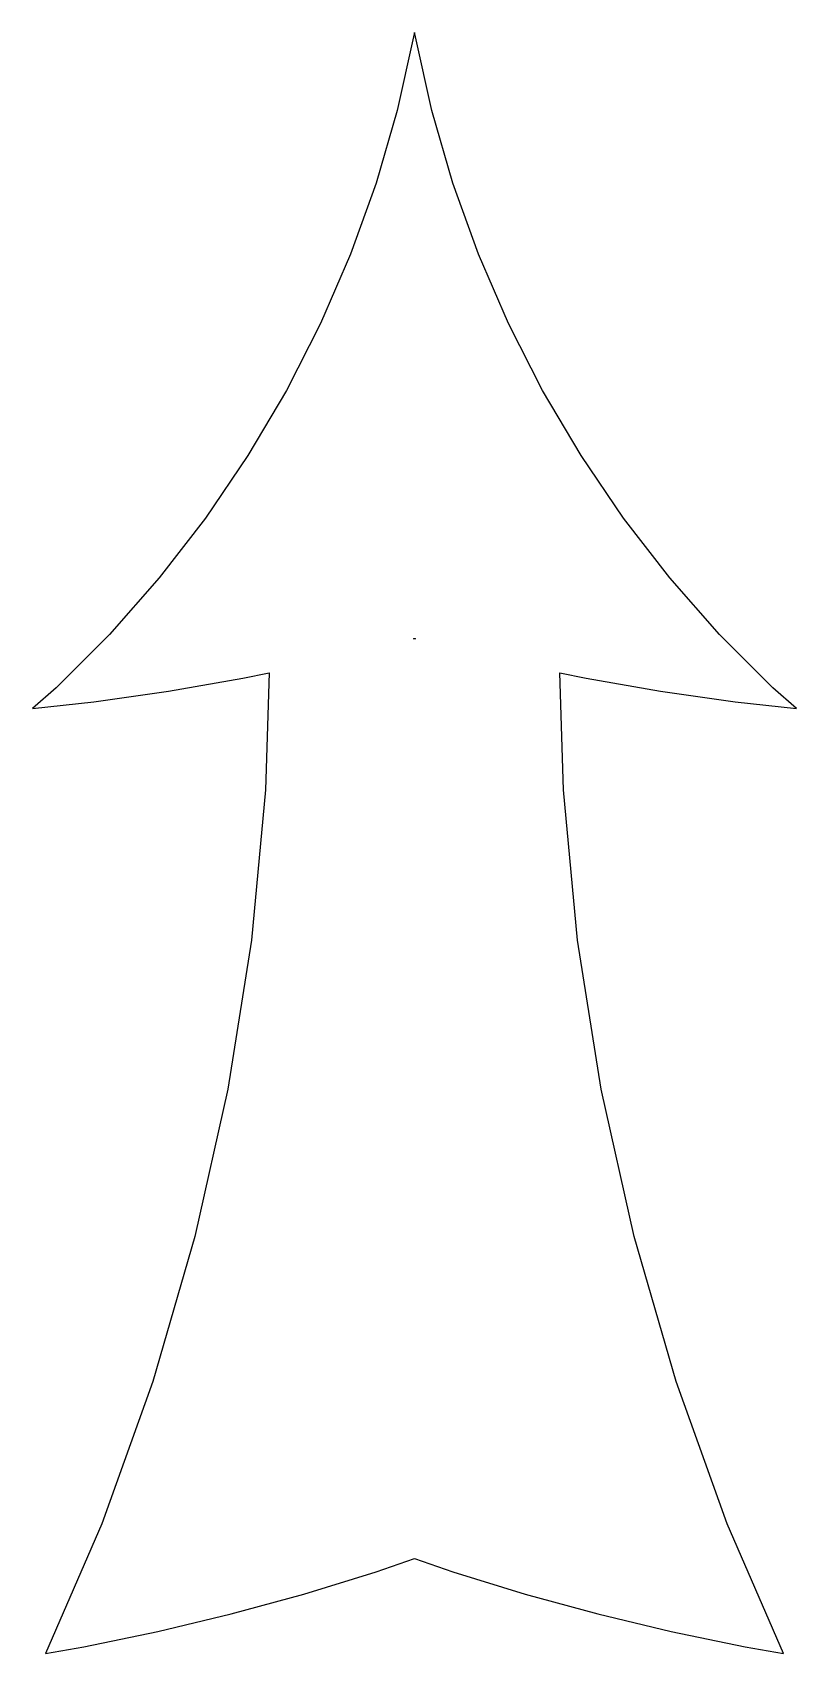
# Model space of a CAD drawing. Header units: metres. Extents: x -1.59 to 1.59, y -4.22 to 2.52.
import ezdxf

# ---------------------------------------------------------------- set-up
doc = ezdxf.new("R2010")
doc.units = ezdxf.units.M

msp = doc.modelspace()

# ---------------------------------------------------------------- linework, layer by layer
for p, q in [((-0.0035, 2.5046), (-0.072, 2.198)), ((-0.0005, 2.5229), (-0.0035, 2.5046)), ((0.0005, 2.5229), (-0.0005, 2.5229)), ((0.0035, 2.5046), (0.0005, 2.5229)), ((0.072, 2.198), (0.0035, 2.5046)), ((-0.072, 2.198), (-0.1596, 1.8964)), ((0.1596, 1.8964), (0.072, 2.198)), ((-0.1596, 1.8964), (-0.266, 1.6008)), ((0.266, 1.6008), (0.1596, 1.8964)), ((-0.266, 1.6008), (-0.3908, 1.3126)), ((0.3908, 1.3126), (0.266, 1.6008)), ((-0.3908, 1.3126), (-0.5334, 1.0327)), ((0.5334, 1.0327), (0.3908, 1.3126)), ((-0.5334, 1.0327), (-0.6933, 0.7623)), ((0.6933, 0.7623), (0.5334, 1.0327)), ((-0.6933, 0.7623), (-0.8698, 0.5025)), ((0.8698, 0.5025), (0.6933, 0.7623)), ((-0.8698, 0.5025), (-1.0623, 0.2543)), ((1.0623, 0.2543), (0.8698, 0.5025)), ((-1.0623, 0.2543), (-1.2701, 0.0187)), ((1.2701, 0.0187), (1.0623, 0.2543)), ((-1.2701, 0.0187), (-1.4922, -0.2034)), ((-0.0042, 0), (0, 0.0011)), ((0.0042, 0), (-0.0042, 0)), ((0, 0.0011), (0.0042, 0)), ((1.4922, -0.2034), (1.2701, 0.0187)), ((-1.0238, -0.2176), (-0.7144, -0.1636)), ((-0.7144, -0.1636), (-0.6044, -0.1408)), ((-0.6044, -0.1408), (-0.6197, -0.6279)), ((0.6197, -0.6279), (0.6044, -0.1408)), ((0.6044, -0.1408), (0.7144, -0.1636)), ((0.7144, -0.1636), (1.0238, -0.2176)), ((-1.4922, -0.2034), (-1.5905, -0.2901)), ((-1.5905, -0.2901), (-1.3349, -0.2619)), ((-1.3349, -0.2619), (-1.0238, -0.2176)), ((1.0238, -0.2176), (1.3349, -0.2619)), ((1.3349, -0.2619), (1.5905, -0.2901)), ((1.5905, -0.2901), (1.4922, -0.2034)), ((-0.6197, -0.6279), (-0.6788, -1.2533)), ((0.6788, -1.2533), (0.6197, -0.6279)), ((-0.6788, -1.2533), (-0.7771, -1.8738)), ((0.7771, -1.8738), (0.6788, -1.2533)), ((-0.7771, -1.8738), (-0.9142, -2.4869)), ((0.9142, -2.4869), (0.7771, -1.8738)), ((-0.9142, -2.4869), (-1.0894, -3.0902)), ((1.0894, -3.0902), (0.9142, -2.4869)), ((-1.0894, -3.0902), (-1.3022, -3.6812)), ((1.3022, -3.6812), (1.0894, -3.0902)), ((-1.3022, -3.6812), (-1.5361, -4.2216)), ((1.5361, -4.2216), (1.3022, -3.6812)), ((-0.1598, -3.8814), (0, -3.8267)), ((0, -3.8267), (0.1598, -3.8814)), ((-0.4601, -3.9738), (-0.1598, -3.8814)), ((0.1598, -3.8814), (0.4601, -3.9738)), ((-0.7631, -4.0567), (-0.4601, -3.9738)), ((0.4601, -3.9738), (0.7631, -4.0567)), ((-1.0686, -4.13), (-0.7631, -4.0567)), ((0.7631, -4.0567), (1.0686, -4.13)), ((-1.3762, -4.1937), (-1.0686, -4.13)), ((1.0686, -4.13), (1.3762, -4.1937)), ((-1.5361, -4.2216), (-1.3762, -4.1937)), ((1.3762, -4.1937), (1.5361, -4.2216))]:
    msp.add_line(p, q)

doc.saveas('drawing.dxf')
